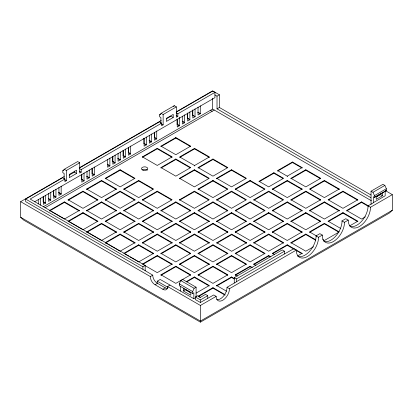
<?xml version="1.0" encoding="UTF-8"?>
<svg xmlns="http://www.w3.org/2000/svg" width="413" height="413" viewBox="0 0 413 413"><rect width="100%" height="100%" fill="white"/><g stroke="black" fill="none" stroke-linecap="round" stroke-linejoin="round"><path stroke-width="0.62" d="M43.246 206.825L212.556 109.078L212.556 98.206M38.27 203.914L38.28 199.407M40.489 205.204L40.51 198.121M45.569 195.184L45.549 203.082L43.174 201.709L43.184 196.387M43.339 196.469L43.319 204.368L45.549 203.082M48.538 193.47L48.517 201.368L50.747 200.078L50.768 192.184M55.967 189.18L55.946 197.078L53.571 195.705L53.582 190.383M53.736 190.465L53.721 198.364L55.946 197.078M58.94 187.466L58.92 195.364L61.15 194.074L61.165 186.18M84.046 172.97L84.025 180.868L81.65 179.495L81.66 174.172M81.815 174.255L81.8 182.154L84.025 180.868M87.014 171.256L86.998 179.154L89.223 177.864L89.244 169.97M94.443 166.966L94.427 174.864L92.047 173.491L92.063 168.168M92.218 168.251L92.197 176.15L94.427 174.864M107.664 159.33L107.648 167.229L109.873 165.943L109.894 158.045M115.093 155.045L115.077 162.939L112.697 161.571L112.713 156.248M112.868 156.331L112.847 164.229L115.077 162.939M118.066 153.326L118.046 161.225L120.276 159.939L120.291 152.041M125.495 149.041L125.475 156.935L123.1 155.567L123.11 150.244M123.265 150.327L123.244 158.225L125.475 156.935M130.694 146.037L130.673 153.935L128.298 152.562L128.309 147.24M128.464 147.322L128.448 155.221L130.673 153.935M146.352 136.997L146.331 144.896L143.956 143.523L143.967 138.2M144.122 138.283L144.106 146.181L146.331 144.896M149.325 135.283L149.305 143.182L151.535 141.891L151.55 133.998M156.749 130.993L156.734 138.892L154.354 137.519L154.369 132.196M154.524 132.279L154.503 140.177L156.734 138.892M179.485 117.209L179.464 125.753L177.084 124.38L177.1 119.058M177.254 119.14L177.234 127.039L179.464 125.753M182.453 116.141L182.432 124.034L184.663 122.749L184.678 114.85M189.882 111.851L189.861 119.749L187.487 118.376L187.497 113.054M187.652 113.136L187.631 121.035L189.861 119.749M195.044 108.831L195.029 116.724L192.685 115.372L192.695 110.049M192.819 110.116L192.799 118.015L195.029 116.724M198.049 107.132L198.034 115.031L200.259 113.745L200.279 105.847M297.876 256.292A15.756 9.096 -60 0 0 309.079 251.873A15.756 9.096 -60 0 0 316.033 237.511L316.064 235.88L319.889 233.67L322.321 235.074L322.316 236.69A15.756 9.096 -60 0 0 333.368 241.559A15.756 9.096 -60 0 0 344.421 223.923L344.416 222.318L341.985 220.914L345.795 218.714L348.226 220.119A15.756 9.096 -60 0 0 359.367 226.551A15.756 9.096 -60 0 0 370.513 207.249L392.35 194.642L392.35 210.253L389.454 213L200.408 322.14L23.546 220.031L20.65 217.284L20.65 201.673L64.17 176.547M236.484 281.651L284.469 253.949L284.469 251.202L236.484 278.909L236.634 281.738L227.021 287.288L227.011 288.264A9.453 5.457 -60 0 1 216.794 299.709M322.321 235.074L318.495 237.284L318.464 238.915A15.756 9.096 -60 0 1 307.406 256.55A15.756 9.096 -60 0 1 296.353 251.677L296.322 250.082L229.452 288.692L229.437 289.668A9.453 5.457 -60 0 1 222.808 300.246A9.453 5.457 -60 0 1 216.175 297.324L216.159 296.364L213.727 294.959L200.393 302.486L195.344 299.575L195.344 296.999L197.569 295.713L200.393 297.345L205.524 294.381L207.754 295.667L207.754 298.238M195.53 297.747L193.857 298.713L193.857 292.776L192.67 293.462L179.299 285.739L179.288 283.85L180.755 280.582L182.716 279.477L196.087 287.2L196.087 296.787M192.67 293.462L192.659 291.568L194.12 288.3L196.087 287.2M160.91 123.575L160.91 117.524L159.573 116.755L159.563 114.902L161.06 113.322L174.291 105.687L176.366 106.884L176.366 117.22L177.853 116.363L177.853 113.792L214.936 92.383L214.936 97.659L34.63 201.756M173.537 106.477L174.291 105.687M64.139 178.844L64.139 173.465L62.802 172.696L62.802 170.775L64.289 169.263L77.639 161.555L79.714 162.758L79.714 173.026L81.201 172.164L81.201 169.593L161.653 123.141L161.653 125.717L163.14 124.86L163.14 114.525L176.366 106.884M45.002 207.801L214.295 110.039L371.333 200.703M376.238 196.764L380.141 194.502L382.366 195.788L376.238 199.345L376.238 196.944L382.366 193.387L382.366 195.788M159.563 114.902L160.662 114.267M62.802 170.775L63.917 170.135M64.289 169.263L66.369 170.466L79.714 162.758M79.239 167.848L161.256 120.498M176.325 111.799L212.592 90.86L219.391 94.783L219.391 107.478L370.972 194.993M25.668 199.081L142.903 266.767L142.903 269.343L25.668 201.658L25.668 199.081L62.652 177.729L64.882 179.015L64.882 181.586L66.369 180.729L66.369 170.466M79.533 167.983L159.428 121.856L161.653 123.141M176.181 112.186L212.705 91.097L214.936 92.383M166.274 118.918L171.008 116.187L173.233 117.473L173.233 114.386L166.403 118.33L166.403 121.417L173.233 117.473M69.167 175.153L74.366 172.154L76.591 173.439L76.591 170.182L69.312 174.384L69.312 177.642L76.591 173.439M64.882 179.015L30.164 199.061L145.169 265.461L145.169 270.732M214.936 94.959L217.016 96.157L219.391 94.783M217.016 96.157L217.016 108.851L219.391 107.478M79.26 210.47L64.407 201.89L49.55 210.47L64.407 219.045L79.26 210.47L79.26 210.981L64.407 202.406L49.55 210.981M97.282 199.944L82.977 191.684L68.119 200.259L68.119 199.747L82.977 191.167L97.835 199.747L97.835 200.259M115.852 189.221L101.546 180.961L86.689 189.541L86.689 189.025L101.546 180.45L116.404 189.025L116.404 189.541M105.258 178.302L120.116 169.728L134.974 178.302L120.116 186.882L105.258 178.302L105.258 178.819L120.116 170.239L134.421 178.499M142.402 156.863L157.255 148.282L172.113 156.863L157.255 165.437L142.402 156.863L142.402 157.374M160.972 146.14L175.824 137.56L190.682 146.14L175.824 154.715L160.972 146.14L160.972 146.656M142.95 157.059L157.255 148.799L172.113 157.374M161.519 146.336L175.824 138.076L190.682 146.656M97.835 199.747L82.977 208.322L68.119 199.747M116.404 189.025L101.546 197.6L86.689 189.025M97.835 221.187L82.977 212.612L68.119 221.187L82.977 229.767L97.835 221.187L97.835 221.704L82.977 213.129L68.119 221.704M86.689 210.47L101.546 201.89L116.404 210.47L116.404 210.981L101.546 202.406L86.689 210.981L86.689 210.47L101.546 219.045L116.404 210.47M134.421 199.944L120.116 191.684L105.258 200.259L105.258 199.747L120.116 191.167L134.974 199.747L134.974 200.259M123.828 189.025L138.685 180.45L153.543 189.025L138.685 197.6L123.828 189.025L123.828 189.541M160.972 167.58L175.824 159.005L190.682 167.58L175.824 176.16L160.972 167.58L160.972 168.096M194.544 148.37L179.691 156.945L194.544 165.525L209.401 156.945L194.544 148.37L194.544 148.886L209.401 157.461M124.38 189.221L138.685 180.961L152.991 189.221M161.519 167.781L175.824 159.521L190.135 167.781M179.691 157.461L194.544 148.886M134.974 199.747L120.116 208.322L105.258 199.747M116.404 231.91L101.546 223.335L86.689 231.91L101.546 240.49L116.404 231.91L116.404 232.426L101.546 223.846L86.689 232.426M105.258 221.187L120.116 212.612L134.974 221.187L134.974 221.704L120.116 213.129L105.258 221.704L105.258 221.187L120.116 229.767L134.974 221.187M123.828 210.47L138.685 201.89L153.543 210.47L153.543 210.981L138.685 202.406L123.828 210.981L123.828 210.47L138.685 219.045L153.543 210.47M142.402 199.747L157.255 191.167L172.113 199.747L157.255 208.322L142.402 199.747L142.402 200.259M179.541 178.302L194.399 169.728L209.252 178.302L194.399 186.882L179.541 178.302L179.541 178.819M198.111 167.58L212.969 159.005L227.821 167.58L212.969 176.16L198.111 167.58L198.111 168.096M142.95 199.944L157.255 191.684L171.56 199.944M180.089 178.499L194.399 170.239L208.704 178.499M198.663 167.781L212.969 159.521L227.274 167.781M134.974 242.632L120.116 234.052L105.258 242.632L120.116 251.207L134.974 242.632L134.974 243.149L120.116 234.569L105.258 243.149M123.828 231.91L138.685 223.335L153.543 231.91L153.543 232.426L138.685 223.846L123.828 232.426L123.828 231.91L138.685 240.49L153.543 231.91M142.402 221.187L157.255 212.612L172.113 221.187L172.113 221.704L157.255 213.129L142.402 221.704L142.402 221.187L157.255 229.767L172.113 221.187M160.972 210.47L175.824 201.89L190.682 210.47L190.682 210.981L175.824 202.406L160.972 210.981L160.972 210.47L175.824 219.045L190.682 210.47M179.541 199.747L194.399 191.167L209.252 199.747L194.399 208.322L179.541 199.747L179.541 200.259M198.111 189.025L212.969 180.45L227.821 189.025L212.969 197.6L198.111 189.025L198.111 189.541M216.68 178.302L231.538 169.728L246.396 178.302L231.538 186.882L216.68 178.302L216.68 178.819M180.089 199.944L194.399 191.684L208.704 199.944M198.663 189.221L212.969 180.961L227.274 189.221M217.233 178.499L231.538 170.239L245.843 178.499M123.828 253.355L138.685 244.775L153.543 253.355L153.543 253.866L138.685 245.291L124.38 253.551M142.402 242.632L157.255 234.052L172.113 242.632L172.113 243.149L157.255 234.569L142.402 243.149L142.402 242.632L157.255 251.207L172.113 242.632M160.972 231.91L175.824 223.335L190.682 231.91L190.682 232.426L175.824 223.846L160.972 232.426L160.972 231.91L175.824 240.49L190.682 231.91M179.541 221.187L194.399 212.612L209.252 221.187L209.252 221.704L194.399 213.129L179.541 221.704L179.541 221.187L194.399 229.767L209.252 221.187M198.111 210.47L212.969 201.89L227.821 210.47L212.969 219.045L198.111 210.47L198.111 210.981L212.969 202.406L227.821 210.981M216.68 199.747L231.538 191.167L246.396 199.747L231.538 208.322L216.68 199.747L216.68 200.259M235.25 189.025L250.108 180.45L264.965 189.025L250.108 197.6L235.25 189.025L235.25 189.541M217.233 199.944L231.538 191.684L245.843 199.944M235.802 189.221L250.108 180.961L264.413 189.221M273.876 172.727L259.023 181.307L268.677 186.882L283.535 178.302L273.876 172.727L273.876 173.243L282.998 178.509M302.104 167.58L292.445 162.01L277.593 170.584L287.247 176.16L302.104 167.58L302.104 168.096M259.023 181.818L273.876 173.243M277.593 171.101L292.445 162.521L301.567 167.786M153.543 253.355L138.685 261.93L129.883 256.85M142.402 264.072L157.255 255.497L172.113 264.072L172.113 264.588L157.255 256.014L142.95 264.274M160.972 253.355L175.824 244.775L190.682 253.355L190.682 253.866L175.824 245.291L160.972 253.866L160.972 253.355L175.824 261.93L190.682 253.355M179.541 242.632L194.399 234.052L209.252 242.632L209.252 243.149L194.399 234.569L179.541 243.149L179.541 242.632L194.399 251.207L209.252 242.632M198.111 231.91L212.969 223.335L227.821 231.91L227.821 232.426L212.969 223.846L198.111 232.426L198.111 231.91L212.969 240.49L227.821 231.91M216.68 221.187L231.538 212.612L246.396 221.187L231.538 229.767L216.68 221.187L216.68 221.704L231.538 213.129L246.396 221.704M235.25 210.47L250.108 201.89L264.965 210.47L250.108 219.045L235.25 210.47L235.25 210.981L250.108 202.406L264.965 210.981M253.819 199.747L268.677 191.167L283.535 199.747L268.677 208.322L253.819 199.747L253.819 200.259M272.389 189.541L272.389 189.025L287.247 180.45L302.104 189.025L302.104 189.541M290.964 178.819L290.964 178.302L305.816 169.728L320.674 178.302L320.674 178.819M254.372 199.944L268.677 191.684L282.982 199.944M272.941 189.221L287.247 180.961L301.552 189.221M291.511 178.499L305.816 170.239L320.121 178.499M142.903 266.767L145.169 265.461M142.903 269.343L152.758 275.156A6.371 3.676 60 0 0 157.498 283.339L165.277 287.861A6.371 3.676 60 0 0 167.693 288.599M20.65 201.673L150.342 276.555L152.758 275.156M172.113 264.072L157.255 272.652L143.502 264.712M302.104 189.025L287.247 197.6L272.389 189.025M320.674 178.302L305.816 186.882L290.964 178.302M160.972 274.795L175.824 266.22L190.682 274.795L175.824 283.375L160.972 274.795L160.972 275.311L175.824 266.736L190.682 275.311M179.541 264.072L194.399 255.497L209.252 264.072L209.252 264.588L194.399 256.014L179.541 264.588L179.541 264.072L194.399 272.652L209.252 264.072M198.111 253.355L212.969 244.775L227.821 253.355L227.821 253.866L212.969 245.291L198.111 253.866L198.111 253.355L212.969 261.93L227.821 253.355M235.25 231.91L250.108 223.335L264.965 231.91L264.965 232.426L250.108 223.846L235.25 232.426L235.25 231.91L250.108 240.49L264.965 231.91M253.819 221.187L268.677 212.612L283.535 221.187L268.677 229.767L253.819 221.187L253.819 221.704L268.677 213.129L283.535 221.704M272.389 210.47L287.247 201.89L302.104 210.47L302.104 210.981L287.247 202.406L272.389 210.981L272.389 210.47L287.247 219.045L302.104 210.47M290.964 200.259L290.964 199.747L305.816 191.167L320.674 199.747L320.674 200.259M339.243 189.025L324.386 180.45L309.533 189.025L324.386 197.6L339.243 189.025L339.243 189.541M216.83 242.72L231.688 234.14L246.54 242.715L246.54 243.231L231.688 234.656L216.83 243.231L216.83 242.72L231.688 251.295L246.54 242.715M291.511 199.944L305.816 191.684L320.121 199.944M310.08 189.221L324.386 180.961L338.696 189.221M157.239 283.674L157.239 281.176L160.213 279.462L193.857 298.713M150.342 276.555A6.371 3.676 60 0 0 155.081 284.733L157.498 283.339M155.081 284.733L162.861 289.255A6.371 3.676 60 0 0 167.575 286.503L169.991 285.109M162.861 289.255L165.277 287.861M320.674 199.747L305.816 208.322L290.964 199.747M186.144 281.707L194.399 276.942L209.252 285.517L196.046 293.142M198.111 274.795L212.969 266.22L227.821 274.795L212.969 283.375L198.111 274.795L198.111 275.311L212.969 266.736L227.821 275.311M216.68 264.072L231.538 255.497L246.396 264.072L231.538 272.652L216.68 264.072L216.68 264.588L231.538 256.014L246.396 264.588M235.25 253.355L250.108 244.775L264.965 253.355L250.108 261.93L235.25 253.355L235.25 253.866L250.108 245.291L264.965 253.866M253.819 242.632L268.677 234.052L283.535 242.632L268.677 251.207L253.819 242.632L253.819 243.149L268.677 234.569L283.535 243.149M272.389 231.91L287.247 223.335L302.104 231.91L302.104 232.426L287.247 223.846L272.389 232.426L272.389 231.91L287.247 240.49L302.104 231.91M290.964 221.187L305.816 212.612L320.674 221.187L320.674 221.704L305.816 213.129L290.964 221.704L290.964 221.187L305.816 229.767L320.674 221.187M339.243 210.47L324.386 201.89L309.533 210.47L324.386 219.045L339.243 210.47L339.243 210.981L324.386 202.406L309.533 210.981M357.813 199.747L342.96 191.167L328.103 199.747L342.96 208.322L357.813 199.747L357.813 200.259M186.691 281.903L194.399 277.453L209.252 286.033M328.65 199.944L342.96 191.684L357.266 199.944M183.398 290.938L190.827 295.228L190.827 292.827L183.398 288.537L183.398 290.938L185.628 289.652L190.403 292.409M371.05 204.363L371.05 191.178L382.939 184.312L384.87 185.427L386.346 188.751L386.351 190.574L374.467 197.435L373.28 196.748L373.429 202.757L368.081 205.85A15.756 9.096 -60 0 1 361.865 220.976A15.756 9.096 -60 0 1 350.157 226.401M371.05 191.178L372.985 192.293L384.87 185.427M198.111 296.24L212.969 287.66L225.07 294.65M234.29 279.043L231.538 277.453L216.68 286.033L216.68 285.517L231.538 276.942L234.29 278.527M251.76 267.686L250.108 266.736L235.25 275.311L235.25 274.795L250.108 266.22L252.307 267.49M270.329 256.963L268.677 256.014L253.819 264.588L253.819 264.072L268.677 255.497L270.876 256.767M293.85 249.101L287.247 245.291L272.389 253.866L272.389 253.355L287.247 244.775L302.104 253.355L302.104 253.866L296.601 250.691M315.723 240.289L305.816 234.569L290.964 243.149L290.964 242.632L305.816 234.052L315.723 239.772M339.243 231.91L324.386 223.335L309.533 231.91L316.683 236.04M328.103 221.704L342.96 213.129L357.813 221.704L357.813 221.187L342.96 212.612L328.103 221.187L340.756 228.497M368.68 206.02L361.53 201.89L346.672 210.47L361.53 219.045L365.381 216.82M198.663 296.436L212.969 288.176L225.07 295.166M309.533 232.426L324.386 223.846L338.696 232.106M346.672 210.981L361.53 202.406L368.133 206.216M374.467 197.435L374.462 195.617L386.346 188.751M234.254 282.941L234.254 277.624L282.239 249.917L284.469 251.202M374.859 197.037L386.351 190.574M195.344 296.999L200.393 299.915L207.754 295.667M373.28 202.675L385.164 195.814L385.164 191.074M167.575 286.503L200.408 305.46L216.159 296.364M344.416 222.318L348.226 220.119M297.701 255.895L302.104 253.355M313.519 246.762L305.816 251.207L290.964 242.632M338.696 232.23L324.386 240.49L322.739 239.535M349.563 225.952L357.813 221.187M392.35 210.253L200.408 321.071L20.65 217.284M212.556 109.078L214.295 110.039M385.463 190.667L392.35 194.642M217.016 108.851L370.828 197.651M368.081 205.85L370.513 207.249M197.884 112.202L200.259 113.57M197.884 112.372L200.259 113.745M192.685 115.201L195.029 116.554M187.487 118.206L189.861 119.574M176.181 112.826L177.853 113.792M176.181 115.397L177.853 116.363M182.283 121.205L184.663 122.578M182.283 121.376L184.663 122.749M161.06 113.322L163.14 114.525M177.084 124.21L179.464 125.578M161.468 123.895L163.14 124.86M154.354 137.348L156.734 138.722M316.064 235.88L318.495 237.284M149.155 140.348L151.535 141.721M149.155 140.518L151.535 141.891M143.956 143.352L146.331 144.726M128.298 152.392L130.673 153.765M296.322 250.082L293.896 248.678L284.469 253.949M123.1 155.391L125.475 156.764M117.896 158.396L120.276 159.769M117.896 158.566L120.276 159.939M272.389 253.355L274.593 254.625M112.697 161.395L115.077 162.768M107.499 164.4L109.873 165.773M107.499 164.57L109.873 165.943M253.819 264.072L256.024 265.347M92.047 173.321L94.427 174.694M79.528 168.628L81.201 169.593M79.528 171.199L81.201 172.164M86.849 176.32L89.223 177.693M86.849 176.496L89.223 177.864M81.65 179.325L84.025 180.698M235.25 274.795L237.454 276.065M64.696 179.763L66.369 180.729M234.254 277.624L236.484 278.909M227.021 287.288L229.452 288.692M58.77 192.53L61.15 193.904M58.77 192.706L61.15 194.074M216.68 285.517L226.587 291.237M53.571 195.535L55.946 196.908M50.747 199.907L48.373 198.534L50.747 200.078M180.755 280.582L194.12 288.3M43.174 201.539L45.549 202.912M179.288 283.85L192.659 291.568M124.932 253.99L128.784 256.21M198.663 296.555L200.31 297.51M157.239 281.176L168.055 287.422M210.48 110.276L212.174 111.273M372.985 192.293L374.462 195.617M341.985 220.914L341.99 222.524A15.756 9.096 -60 0 1 335.041 236.886A15.756 9.096 -60 0 1 323.833 241.306M361.53 201.89L361.53 202.406M342.96 191.167L342.96 191.684M342.96 212.612L342.96 213.129M324.386 180.45L324.386 180.961M324.386 201.89L324.386 202.406M324.386 223.335L324.386 223.846M305.816 169.728L305.816 170.239M305.816 191.167L305.816 191.684M305.816 212.612L305.816 213.129M305.816 234.052L305.816 234.569M292.445 162.01L292.445 162.521M287.247 176.16L287.247 176.676M287.247 180.45L287.247 180.961M287.247 201.89L287.247 202.406M287.247 223.335L287.247 223.846M287.247 244.775L287.247 245.291M268.677 191.167L268.677 191.684M268.677 212.612L268.677 213.129M268.677 234.052L268.677 234.569M268.677 255.497L268.677 256.014M250.108 180.45L250.108 180.961M250.108 201.89L250.108 202.406M250.108 223.335L250.108 223.846M250.108 244.775L250.108 245.291M250.108 266.22L250.108 266.736M231.688 234.14L231.688 234.656M231.538 169.728L231.538 170.239M231.538 191.167L231.538 191.684M231.538 212.612L231.538 213.129M231.538 255.497L231.538 256.014M231.538 276.942L231.538 277.453M212.969 159.005L212.969 159.521M212.969 180.45L212.969 180.961M212.969 201.89L212.969 202.406M212.969 223.335L212.969 223.846M212.969 244.775L212.969 245.291M212.969 266.22L212.969 266.736M212.969 287.66L212.969 288.176M200.393 299.915L200.393 302.486M200.408 305.46L200.408 322.14M194.544 165.525L194.544 166.036M194.399 169.728L194.399 170.239M194.399 191.167L194.399 191.684M194.399 212.612L194.399 213.129M194.399 234.052L194.399 234.569M194.399 255.497L194.399 256.014M194.399 276.942L194.399 277.453M180.486 286.24L180.486 290.995M175.824 137.56L175.824 138.076M175.824 159.005L175.824 159.521M175.824 201.89L175.824 202.406M175.824 223.335L175.824 223.846M175.824 244.775L175.824 245.291M175.824 266.22L175.824 266.736M157.255 148.282L157.255 148.799M157.255 191.167L157.255 191.684M157.255 212.612L157.255 213.129M157.255 234.052L157.255 234.569M157.255 255.497L157.255 256.014M138.685 180.45L138.685 180.961M138.685 201.89L138.685 202.406M138.685 223.335L138.685 223.846M138.685 244.775L138.685 245.291M120.116 169.728L120.116 170.239M120.116 191.167L120.116 191.684M120.116 212.612L120.116 213.129M120.116 234.052L120.116 234.569M101.546 180.45L101.546 180.961M101.546 201.89L101.546 202.406M101.546 223.335L101.546 223.846M82.977 191.167L82.977 191.684M82.977 212.612L82.977 213.129M74.366 171.065L74.366 172.154M64.407 201.89L64.407 202.406M142.397 169.769A3.149 1.817 0 0 1 147.353 170.146M143.048 170.239A3.149 1.817 0 0 0 147.777 168.664A3.149 1.817 0 0 0 143.048 167.084A3.149 1.817 0 0 0 143.048 170.239"/></g></svg>
